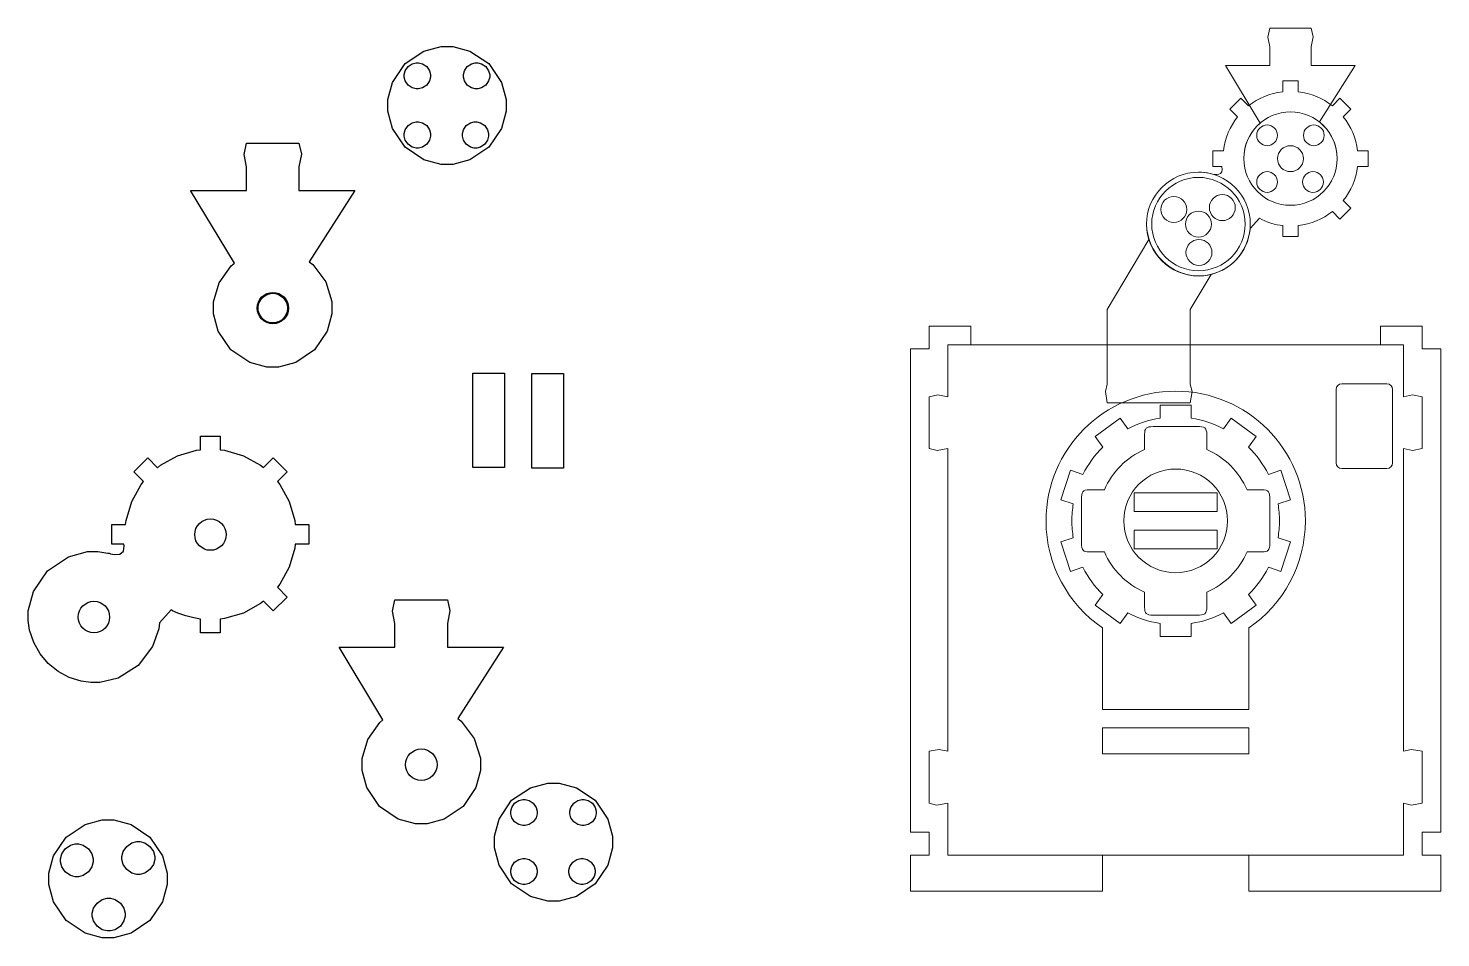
# Model space of a CAD drawing. Extents: x -158 to 1119, y 475 to 1777.
# Drawn here: x 480.3 to 659.7, y 1296.6 to 1412.1 of the extents above; entities that cross this region are included whole.
import ezdxf

# ---------------------------------------------------------------- set-up
doc = ezdxf.new("R2010")
doc.units = 0
doc.header["$MEASUREMENT"] = 0
doc.layers.add('layer 1', color=7, linetype='Continuous')

msp = doc.modelspace()

# ---------------------------------------------------------------- linework, layer by layer
at = {"color": 0}
for points in [[(534.2, 1409.83), (536.39, 1409.24), (538.77, 1407.64), (540.39, 1405.26), (540.97, 1403.07), (540.97, 1402.34), (540.97, 1401.61), (540.39, 1399.42), (538.77, 1397.04), (536.39, 1395.43), (534.2, 1394.84), (533.47, 1394.84), (532.73, 1394.84), (530.54, 1395.43), (528.16, 1397.04), (526.55, 1399.42), (525.96, 1401.61), (525.96, 1402.34), (525.96, 1403.07), (526.55, 1405.26), (528.16, 1407.64), (530.54, 1409.24), (532.73, 1409.83), (533.47, 1409.83)], [(529.87, 1407.75), (530.36, 1407.62), (530.89, 1407.26), (531.25, 1406.74), (531.38, 1406.25), (531.38, 1406.09), (531.38, 1405.92), (531.25, 1405.44), (530.89, 1404.91), (530.36, 1404.55), (529.87, 1404.42), (529.71, 1404.42), (529.55, 1404.42), (529.06, 1404.55), (528.53, 1404.91), (528.17, 1405.44), (528.04, 1405.92), (528.04, 1406.09), (528.04, 1406.25), (528.17, 1406.74), (528.53, 1407.26), (529.06, 1407.62), (529.55, 1407.75), (529.71, 1407.75)], [(537.38, 1407.75), (537.87, 1407.62), (538.4, 1407.26), (538.76, 1406.74), (538.89, 1406.25), (538.89, 1406.09), (538.89, 1405.92), (538.76, 1405.44), (538.4, 1404.91), (537.87, 1404.55), (537.38, 1404.42), (537.22, 1404.42), (537.06, 1404.42), (536.57, 1404.55), (536.04, 1404.91), (535.68, 1405.44), (535.55, 1405.92), (535.55, 1406.09), (535.55, 1406.25), (535.68, 1406.74), (536.04, 1407.26), (536.57, 1407.62), (537.06, 1407.75), (537.22, 1407.75)], [(529.87, 1400.25), (530.36, 1400.13), (530.89, 1399.77), (531.25, 1399.24), (531.38, 1398.75), (531.38, 1398.59), (531.38, 1398.43), (531.25, 1397.94), (530.89, 1397.41), (530.36, 1397.05), (529.87, 1396.92), (529.71, 1396.92), (529.55, 1396.92), (529.06, 1397.05), (528.53, 1397.41), (528.17, 1397.94), (528.04, 1398.43), (528.04, 1398.59), (528.04, 1398.75), (528.17, 1399.24), (528.53, 1399.77), (529.06, 1400.13), (529.55, 1400.25), (529.71, 1400.25)], [(537.25, 1400.25), (537.74, 1400.13), (538.27, 1399.77), (538.63, 1399.24), (538.76, 1398.75), (538.76, 1398.59), (538.76, 1398.43), (538.63, 1397.94), (538.27, 1397.41), (537.74, 1397.05), (537.25, 1396.92), (537.09, 1396.92), (536.93, 1396.92), (536.44, 1397.05), (535.91, 1397.41), (535.56, 1397.94), (535.42, 1398.43), (535.42, 1398.59), (535.42, 1398.75), (535.56, 1399.24), (535.91, 1399.77), (536.44, 1400.13), (536.93, 1400.25), (537.09, 1400.25)], [(516.41, 1382.13), (518.06, 1379.91), (518.84, 1377.41), (518.84, 1376.58), (518.84, 1375.85), (518.25, 1373.66), (516.64, 1371.28), (514.25, 1369.67), (512.06, 1369.09), (511.33, 1369.09), (510.6, 1369.09), (508.41, 1369.67), (506.02, 1371.28), (504.41, 1373.66), (503.82, 1375.85), (503.82, 1376.58), (503.82, 1377.38), (504.54, 1379.78), (506.06, 1381.95), (506.47, 1382.29), (500.9, 1391.53), (507.99, 1391.53), (507.99, 1394.51), (507.69, 1396.08), (507.99, 1397.52), (514.67, 1397.52), (514.97, 1396.14), (514.67, 1394.54), (514.67, 1391.53), (521.76, 1391.53), (515.97, 1382.47)], [(511.54, 1378.46), (512.08, 1378.31), (512.68, 1377.91), (513.08, 1377.31), (513.23, 1376.76), (513.23, 1376.58), (513.23, 1376.43), (513.14, 1376), (512.89, 1375.5), (512.53, 1375.11), (512.07, 1374.85), (511.56, 1374.72), (511.03, 1374.73), (510.51, 1374.9), (510.13, 1375.15), (510.03, 1375.25), (509.93, 1375.36), (509.68, 1375.73), (509.5, 1376.25), (509.49, 1376.79), (509.62, 1377.3), (509.89, 1377.75), (510.28, 1378.12), (510.77, 1378.37), (511.21, 1378.46), (511.36, 1378.46)], [(505.19, 1358.53), (507.61, 1357.82), (509.77, 1356.62), (510.16, 1356.32), (511.39, 1357.54), (513.16, 1355.78), (511.93, 1354.55), (512.23, 1354.17), (513.43, 1352.01), (514.14, 1349.59), (514.2, 1349.08), (515.94, 1349.08), (515.94, 1346.58), (514.2, 1346.58), (514.14, 1346.07), (513.43, 1343.65), (512.23, 1341.49), (511.93, 1341.11), (513.16, 1339.88), (511.39, 1338.12), (510.16, 1339.34), (509.77, 1339.04), (507.61, 1337.84), (505.19, 1337.13), (504.68, 1337.07), (504.68, 1335.34), (502.18, 1335.34), (502.18, 1337.07), (501.95, 1337.1), (501.31, 1337.22), (500.29, 1337.47), (499.28, 1337.83), (498.62, 1338.14), (498.42, 1338.27), (496.94, 1336.6), (496.87, 1335.84), (496.08, 1333.59), (494.26, 1331.18), (491.7, 1329.58), (489.39, 1329), (488.63, 1329), (488.22, 1329), (487.02, 1329.17), (485.49, 1329.66), (484.08, 1330.42), (482.82, 1331.44), (481.78, 1332.67), (480.98, 1334.09), (480.46, 1335.65), (480.28, 1336.91), (480.28, 1337.33), (480.28, 1338.14), (480.94, 1340.57), (482.72, 1343.22), (485.38, 1345), (487.81, 1345.65), (488.63, 1345.65), (489.11, 1345.65), (490.41, 1345.46), (490.57, 1345.43), (490.73, 1345.38), (491.23, 1345.29), (491.9, 1345.33), (492.37, 1345.7), (492.46, 1346.37), (492.42, 1346.58), (492.23, 1346.58), (491.66, 1346.58), (491.1, 1346.58), (490.92, 1346.58), (490.92, 1349.08), (492.65, 1349.08), (492.71, 1349.59), (493.42, 1352), (494.62, 1354.16), (494.92, 1354.55), (493.7, 1355.78), (495.46, 1357.54), (496.69, 1356.31), (497.08, 1356.62), (499.24, 1357.82), (501.66, 1358.53), (502.18, 1358.58), (502.18, 1360.32), (504.68, 1360.32), (504.68, 1358.58)], [(535.28, 1324.12), (536.93, 1321.9), (537.71, 1319.41), (537.71, 1318.58), (537.71, 1317.85), (537.12, 1315.66), (535.51, 1313.28), (533.12, 1311.67), (530.93, 1311.08), (530.2, 1311.08), (529.47, 1311.08), (527.28, 1311.67), (524.89, 1313.28), (523.28, 1315.66), (522.69, 1317.85), (522.69, 1318.58), (522.69, 1319.38), (523.41, 1321.78), (524.93, 1323.94), (525.34, 1324.29), (519.77, 1333.52), (526.86, 1333.52), (526.86, 1336.5), (526.56, 1338.08), (526.86, 1339.52), (533.54, 1339.52), (533.84, 1338.13), (533.54, 1336.53), (533.54, 1333.52), (540.63, 1333.52), (534.84, 1324.46)], [(547.73, 1316.24), (549.92, 1315.65), (552.3, 1314.05), (553.91, 1311.66), (554.5, 1309.48), (554.5, 1308.75), (554.5, 1308.02), (553.91, 1305.83), (552.3, 1303.45), (549.92, 1301.84), (547.73, 1301.25), (547, 1301.25), (546.26, 1301.25), (544.07, 1301.84), (541.68, 1303.45), (540.08, 1305.83), (539.49, 1308.02), (539.49, 1308.75), (539.49, 1309.48), (540.08, 1311.66), (541.68, 1314.05), (544.07, 1315.65), (546.26, 1316.24), (547, 1316.24)], [(543.4, 1314.16), (543.89, 1314.03), (544.42, 1313.67), (544.78, 1313.14), (544.91, 1312.66), (544.91, 1312.49), (544.91, 1312.33), (544.78, 1311.84), (544.42, 1311.31), (543.89, 1310.96), (543.4, 1310.83), (543.24, 1310.83), (543.08, 1310.83), (542.59, 1310.96), (542.06, 1311.31), (541.7, 1311.84), (541.57, 1312.33), (541.57, 1312.49), (541.57, 1312.66), (541.7, 1313.14), (542.06, 1313.67), (542.59, 1314.03), (543.08, 1314.16), (543.24, 1314.16)], [(550.91, 1314.16), (551.4, 1314.03), (551.93, 1313.67), (552.28, 1313.14), (552.42, 1312.66), (552.42, 1312.49), (552.42, 1312.33), (552.28, 1311.84), (551.93, 1311.31), (551.4, 1310.96), (550.91, 1310.83), (550.75, 1310.83), (550.59, 1310.83), (550.1, 1310.96), (549.57, 1311.31), (549.21, 1311.84), (549.08, 1312.33), (549.08, 1312.49), (549.08, 1312.66), (549.21, 1313.14), (549.57, 1313.67), (550.1, 1314.03), (550.59, 1314.16), (550.75, 1314.16)], [(491.15, 1311.58), (493.34, 1310.99), (495.73, 1309.38), (497.34, 1307), (497.93, 1304.81), (497.93, 1304.08), (497.93, 1303.35), (497.34, 1301.17), (495.73, 1298.78), (493.34, 1297.18), (491.15, 1296.59), (490.42, 1296.59), (489.69, 1296.59), (487.5, 1297.18), (485.11, 1298.78), (483.5, 1301.17), (482.91, 1303.35), (482.91, 1304.08), (482.91, 1304.81), (483.5, 1307), (485.11, 1309.38), (487.5, 1310.99), (489.69, 1311.58), (490.42, 1311.58)], [(486.65, 1308.51), (487.26, 1308.34), (487.93, 1307.9), (488.37, 1307.24), (488.54, 1306.62), (488.54, 1306.42), (488.54, 1306.22), (488.37, 1305.61), (487.93, 1304.95), (487.26, 1304.5), (486.65, 1304.34), (486.45, 1304.34), (486.25, 1304.34), (485.64, 1304.5), (484.98, 1304.95), (484.53, 1305.61), (484.37, 1306.22), (484.37, 1306.42), (484.37, 1306.62), (484.53, 1307.24), (484.98, 1307.9), (485.64, 1308.34), (486.25, 1308.51), (486.45, 1308.51)], [(494.46, 1308.8), (495.07, 1308.64), (495.73, 1308.19), (496.18, 1307.54), (496.35, 1306.93), (496.35, 1306.72), (496.35, 1306.52), (496.18, 1305.91), (495.73, 1305.25), (495.07, 1304.8), (494.46, 1304.64), (494.26, 1304.64), (494.06, 1304.64), (493.45, 1304.8), (492.79, 1305.25), (492.34, 1305.91), (492.17, 1306.52), (492.17, 1306.72), (492.17, 1306.93), (492.34, 1307.54), (492.79, 1308.19), (493.45, 1308.64), (494.06, 1308.8), (494.26, 1308.8)], [(543.4, 1306.67), (543.89, 1306.53), (544.42, 1306.18), (544.78, 1305.65), (544.91, 1305.16), (544.91, 1305), (544.91, 1304.84), (544.78, 1304.35), (544.42, 1303.82), (543.89, 1303.47), (543.4, 1303.34), (543.24, 1303.34), (543.08, 1303.34), (542.59, 1303.47), (542.06, 1303.82), (541.7, 1304.35), (541.57, 1304.84), (541.57, 1305), (541.57, 1305.16), (541.7, 1305.65), (542.06, 1306.18), (542.59, 1306.53), (543.08, 1306.67), (543.24, 1306.67)], [(550.78, 1306.67), (551.27, 1306.53), (551.8, 1306.18), (552.16, 1305.65), (552.29, 1305.16), (552.29, 1305), (552.29, 1304.84), (552.16, 1304.35), (551.8, 1303.82), (551.27, 1303.47), (550.78, 1303.34), (550.62, 1303.34), (550.46, 1303.34), (549.97, 1303.47), (549.44, 1303.82), (549.08, 1304.35), (548.95, 1304.84), (548.95, 1305), (548.95, 1305.16), (549.08, 1305.65), (549.44, 1306.18), (549.97, 1306.53), (550.46, 1306.67), (550.62, 1306.67)], [(490.71, 1301.61), (491.32, 1301.45), (491.98, 1301), (492.43, 1300.34), (492.59, 1299.73), (492.59, 1299.53), (492.59, 1299.33), (492.43, 1298.72), (491.98, 1298.06), (491.32, 1297.61), (490.71, 1297.45), (490.51, 1297.45), (490.3, 1297.45), (489.69, 1297.61), (489.03, 1298.06), (488.59, 1298.72), (488.42, 1299.33), (488.42, 1299.53), (488.42, 1299.73), (488.59, 1300.34), (489.03, 1301), (489.69, 1301.45), (490.3, 1301.61), (490.51, 1301.61)]]:
    msp.add_lwpolyline(points, close=True, dxfattribs=at)
at = {"linetype": 'Continuous'}
for points in [[(536.77, 1368.33), (540.77, 1368.33), (540.77, 1356.33), (536.77, 1356.33)], [(544.26, 1368.26), (548.26, 1368.26), (548.26, 1356.26), (544.26, 1356.26)]]:
    msp.add_lwpolyline(points, close=True, dxfattribs=at)
for centre in [(511.35, 1376.58), (503.43, 1347.81), (488.62, 1337.33), (530.2, 1318.57)]:
    msp.add_circle(centre, 2, dxfattribs=at)
at = {"layer": 'layer 1', "color": 142, "lineweight": 20}
msp.add_lwpolyline([(616.72, 1319.97), (635.31, 1319.97), (635.31, 1323.26), (616.72, 1323.26), (616.72, 1319.97)], close=True, dxfattribs=at)
msp.add_ellipse((628.91, 1387.26), major_axis=(0, 6.59), ratio=1, dxfattribs=at)
msp.add_ellipse((628.91, 1387.26), major_axis=(0, 6.59), ratio=1, dxfattribs=at)
for points, knots in [([(644.27, 1400.23), (645.64, 1399.14), (646.53, 1397.46), (646.53, 1395.57), (646.53, 1392.3), (643.87, 1389.64), (640.6, 1389.64), (637.32, 1389.64), (634.67, 1392.3), (634.67, 1395.57), (634.67, 1397.38), (635.48, 1399), (636.76, 1400.09), (636.76, 1400.09), (632.36, 1407.39), (632.36, 1407.39), (632.36, 1407.39), (637.96, 1407.39), (637.96, 1407.39), (637.96, 1407.39), (637.96, 1409.76), (637.96, 1409.76), (637.96, 1409.76), (637.73, 1411), (637.73, 1411), (637.73, 1411), (637.96, 1412.14), (637.96, 1412.14), (637.96, 1412.14), (643.23, 1412.14), (643.23, 1412.14), (643.23, 1412.14), (643.47, 1411.04), (643.47, 1411.04), (643.47, 1411.04), (643.23, 1409.78), (643.23, 1409.78), (643.23, 1409.78), (643.23, 1407.39), (643.23, 1407.39), (643.23, 1407.39), (648.83, 1407.39), (648.83, 1407.39), (648.83, 1407.39), (644.27, 1400.23), (644.27, 1400.23)], [0, 0, 0, 0, 0.066667, 0.066667, 0.066667, 0.133333, 0.133333, 0.133333, 0.2, 0.2, 0.2, 0.266667, 0.266667, 0.266667, 0.333333, 0.333333, 0.333333, 0.4, 0.4, 0.4, 0.466667, 0.466667, 0.466667, 0.533333, 0.533333, 0.533333, 0.6, 0.6, 0.6, 0.666667, 0.666667, 0.666667, 0.733333, 0.733333, 0.733333, 0.8, 0.8, 0.8, 0.866667, 0.866667, 0.866667, 0.933333, 0.933333, 0.933333, 1, 1, 1, 1]), ([(641.59, 1404.08), (643.21, 1403.89), (644.7, 1403.25), (645.92, 1402.28), (645.92, 1402.28), (646.89, 1403.26), (646.89, 1403.26), (646.89, 1403.26), (648.28, 1401.86), (648.28, 1401.86), (648.28, 1401.86), (647.31, 1400.89), (647.31, 1400.89), (648.28, 1399.67), (648.92, 1398.18), (649.11, 1396.56), (649.11, 1396.56), (650.48, 1396.56), (650.48, 1396.56), (650.48, 1396.56), (650.48, 1394.58), (650.48, 1394.58), (650.48, 1394.58), (649.11, 1394.58), (649.11, 1394.58), (648.92, 1392.96), (648.28, 1391.47), (647.31, 1390.25), (647.31, 1390.25), (648.28, 1389.28), (648.28, 1389.28), (648.28, 1389.28), (646.89, 1387.89), (646.89, 1387.89), (646.89, 1387.89), (645.92, 1388.86), (645.92, 1388.86), (644.7, 1387.89), (643.21, 1387.25), (641.59, 1387.06), (641.59, 1387.06), (641.59, 1385.69), (641.59, 1385.69), (641.59, 1385.69), (639.61, 1385.69), (639.61, 1385.69), (639.61, 1385.69), (639.61, 1387.06), (639.61, 1387.06), (638.82, 1387.15), (637.42, 1387.49), (636.65, 1388.01), (636.65, 1388.01), (635.47, 1386.69), (635.47, 1386.69), (635.16, 1383.27), (632.34, 1380.67), (628.91, 1380.67), (625.48, 1380.67), (622.32, 1383.62), (622.32, 1387.26), (622.32, 1390.9), (625.27, 1393.85), (628.91, 1393.85), (629.44, 1393.85), (629.95, 1393.79), (630.44, 1393.67), (631.07, 1393.49), (632.14, 1393.34), (631.9, 1394.58), (631.62, 1394.58), (631, 1394.58), (630.72, 1394.58), (630.72, 1394.58), (630.72, 1396.56), (630.72, 1396.56), (630.72, 1396.56), (632.09, 1396.56), (632.09, 1396.56), (632.28, 1398.18), (632.92, 1399.67), (633.88, 1400.89), (633.88, 1400.89), (632.91, 1401.86), (632.91, 1401.86), (632.91, 1401.86), (634.31, 1403.26), (634.31, 1403.26), (634.31, 1403.26), (635.28, 1402.28), (635.28, 1402.28), (636.5, 1403.25), (637.99, 1403.89), (639.61, 1404.08), (639.61, 1404.08), (639.61, 1405.45), (639.61, 1405.45), (639.61, 1405.45), (641.59, 1405.45), (641.59, 1405.45), (641.59, 1405.45), (641.59, 1404.08), (641.59, 1404.08)], [0, 0, 0, 0, 0.029412, 0.029412, 0.029412, 0.058824, 0.058824, 0.058824, 0.088235, 0.088235, 0.088235, 0.117647, 0.117647, 0.117647, 0.147059, 0.147059, 0.147059, 0.176471, 0.176471, 0.176471, 0.205882, 0.205882, 0.205882, 0.235294, 0.235294, 0.235294, 0.264706, 0.264706, 0.264706, 0.294118, 0.294118, 0.294118, 0.323529, 0.323529, 0.323529, 0.352941, 0.352941, 0.352941, 0.382353, 0.382353, 0.382353, 0.411765, 0.411765, 0.411765, 0.441176, 0.441176, 0.441176, 0.470588, 0.470588, 0.470588, 0.5, 0.5, 0.5, 0.529412, 0.529412, 0.529412, 0.558824, 0.558824, 0.558824, 0.588235, 0.588235, 0.588235, 0.617647, 0.617647, 0.617647, 0.647059, 0.647059, 0.647059, 0.676471, 0.676471, 0.676471, 0.705882, 0.705882, 0.705882, 0.735294, 0.735294, 0.735294, 0.764706, 0.764706, 0.764706, 0.794118, 0.794118, 0.794118, 0.823529, 0.823529, 0.823529, 0.852941, 0.852941, 0.852941, 0.882353, 0.882353, 0.882353, 0.911765, 0.911765, 0.911765, 0.941176, 0.941176, 0.941176, 0.970588, 0.970588, 0.970588, 1, 1, 1, 1]), ([(640.6, 1401.5), (643.87, 1401.5), (646.53, 1398.84), (646.53, 1395.57), (646.53, 1392.3), (643.87, 1389.64), (640.6, 1389.64), (637.32, 1389.64), (634.67, 1392.3), (634.67, 1395.57), (634.67, 1398.84), (637.32, 1401.5), (640.6, 1401.5)], [0, 0, 0, 0, 0.25, 0.25, 0.25, 0.5, 0.5, 0.5, 0.75, 0.75, 0.75, 1, 1, 1, 1]), ([(637.63, 1399.85), (638.36, 1399.85), (638.95, 1399.26), (638.95, 1398.53), (638.95, 1397.81), (638.36, 1397.22), (637.63, 1397.22), (636.91, 1397.22), (636.32, 1397.81), (636.32, 1398.53), (636.32, 1399.26), (636.91, 1399.85), (637.63, 1399.85)], [0, 0, 0, 0, 0.25, 0.25, 0.25, 0.5, 0.5, 0.5, 0.75, 0.75, 0.75, 1, 1, 1, 1]), ([(643.56, 1399.85), (644.29, 1399.85), (644.88, 1399.26), (644.88, 1398.53), (644.88, 1397.81), (644.29, 1397.22), (643.56, 1397.22), (642.84, 1397.22), (642.25, 1397.81), (642.25, 1398.53), (642.25, 1399.26), (642.84, 1399.85), (643.56, 1399.85)], [0, 0, 0, 0, 0.25, 0.25, 0.25, 0.5, 0.5, 0.5, 0.75, 0.75, 0.75, 1, 1, 1, 1]), ([(640.6, 1397.22), (641.51, 1397.22), (642.25, 1396.48), (642.25, 1395.57), (642.25, 1394.66), (641.51, 1393.92), (640.6, 1393.92), (639.69, 1393.92), (638.95, 1394.66), (638.95, 1395.57), (638.95, 1396.48), (639.69, 1397.22), (640.6, 1397.22)], [0, 0, 0, 0, 0.25, 0.25, 0.25, 0.5, 0.5, 0.5, 0.75, 0.75, 0.75, 1, 1, 1, 1]), ([(640.6, 1397.22), (641.51, 1397.22), (642.25, 1396.48), (642.25, 1395.57), (642.25, 1394.66), (641.51, 1393.92), (640.6, 1393.92), (639.69, 1393.92), (638.95, 1394.66), (638.95, 1395.57), (638.95, 1396.48), (639.69, 1397.22), (640.6, 1397.22)], [0, 0, 0, 0, 0.25, 0.25, 0.25, 0.5, 0.5, 0.5, 0.75, 0.75, 0.75, 1, 1, 1, 1]), ([(640.6, 1397.22), (641.51, 1397.22), (642.25, 1396.48), (642.25, 1395.57), (642.25, 1394.66), (641.51, 1393.92), (640.6, 1393.92), (639.69, 1393.92), (638.95, 1394.66), (638.95, 1395.57), (638.95, 1396.48), (639.69, 1397.22), (640.6, 1397.22)], [0, 0, 0, 0, 0.25, 0.25, 0.25, 0.5, 0.5, 0.5, 0.75, 0.75, 0.75, 1, 1, 1, 1]), ([(628.91, 1393.85), (632.55, 1393.85), (635.5, 1390.9), (635.5, 1387.26), (635.5, 1384.18), (633.38, 1381.59), (630.53, 1380.87), (630.53, 1380.87), (627.86, 1376.42), (627.86, 1376.42), (627.86, 1376.42), (627.86, 1366.93), (627.86, 1366.93), (627.86, 1366.93), (627.86, 1366.93), (627.86, 1366.93), (627.86, 1366.93), (628.1, 1365.98), (628.1, 1365.98), (628.1, 1365.98), (627.86, 1364.56), (627.86, 1364.56), (627.86, 1364.56), (617.33, 1364.56), (617.33, 1364.56), (617.33, 1364.56), (617.09, 1365.98), (617.09, 1365.98), (617.09, 1365.98), (617.33, 1366.93), (617.33, 1366.93), (617.33, 1366.93), (617.33, 1366.93), (617.33, 1366.93), (617.33, 1366.93), (617.33, 1376.42), (617.33, 1376.42), (617.33, 1376.42), (622.62, 1385.28), (622.62, 1385.28), (622.43, 1385.91), (622.32, 1386.57), (622.32, 1387.26), (622.32, 1390.9), (625.27, 1393.85), (628.91, 1393.85)], [0, 0, 0, 0, 0.066667, 0.066667, 0.066667, 0.133333, 0.133333, 0.133333, 0.2, 0.2, 0.2, 0.266667, 0.266667, 0.266667, 0.333333, 0.333333, 0.333333, 0.4, 0.4, 0.4, 0.466667, 0.466667, 0.466667, 0.533333, 0.533333, 0.533333, 0.6, 0.6, 0.6, 0.666667, 0.666667, 0.666667, 0.733333, 0.733333, 0.733333, 0.8, 0.8, 0.8, 0.866667, 0.866667, 0.866667, 0.933333, 0.933333, 0.933333, 1, 1, 1, 1]), ([(628.91, 1393.19), (632.18, 1393.19), (634.84, 1390.54), (634.84, 1387.26), (634.84, 1383.99), (632.18, 1381.33), (628.91, 1381.33), (625.64, 1381.33), (622.98, 1383.99), (622.98, 1387.26), (622.98, 1390.54), (625.64, 1393.19), (628.91, 1393.19)], [0, 0, 0, 0, 0.25, 0.25, 0.25, 0.5, 0.5, 0.5, 0.75, 0.75, 0.75, 1, 1, 1, 1]), ([(637.63, 1393.92), (638.36, 1393.92), (638.95, 1393.33), (638.95, 1392.61), (638.95, 1391.88), (638.36, 1391.29), (637.63, 1391.29), (636.91, 1391.29), (636.32, 1391.88), (636.32, 1392.61), (636.32, 1393.33), (636.91, 1393.92), (637.63, 1393.92)], [0, 0, 0, 0, 0.25, 0.25, 0.25, 0.5, 0.5, 0.5, 0.75, 0.75, 0.75, 1, 1, 1, 1]), ([(643.46, 1393.92), (644.19, 1393.92), (644.78, 1393.33), (644.78, 1392.61), (644.78, 1391.88), (644.19, 1391.29), (643.46, 1391.29), (642.73, 1391.29), (642.14, 1391.88), (642.14, 1392.61), (642.14, 1393.33), (642.73, 1393.92), (643.46, 1393.92)], [0, 0, 0, 0, 0.25, 0.25, 0.25, 0.5, 0.5, 0.5, 0.75, 0.75, 0.75, 1, 1, 1, 1]), ([(625.78, 1390.76), (626.69, 1390.76), (627.43, 1390.02), (627.43, 1389.11), (627.43, 1388.2), (626.69, 1387.47), (625.78, 1387.47), (624.87, 1387.47), (624.13, 1388.2), (624.13, 1389.11), (624.13, 1390.02), (624.87, 1390.76), (625.78, 1390.76)], [0, 0, 0, 0, 0.25, 0.25, 0.25, 0.5, 0.5, 0.5, 0.75, 0.75, 0.75, 1, 1, 1, 1]), ([(631.94, 1391), (632.85, 1391), (633.59, 1390.26), (633.59, 1389.35), (633.59, 1388.44), (632.85, 1387.7), (631.94, 1387.7), (631.04, 1387.7), (630.3, 1388.44), (630.3, 1389.35), (630.3, 1390.26), (631.04, 1391), (631.94, 1391)], [0, 0, 0, 0, 0.25, 0.25, 0.25, 0.5, 0.5, 0.5, 0.75, 0.75, 0.75, 1, 1, 1, 1]), ([(628.91, 1388.91), (628, 1388.91), (627.26, 1388.17), (627.26, 1387.26), (627.26, 1386.35), (628, 1385.61), (628.91, 1385.61), (629.82, 1385.61), (630.56, 1386.35), (630.56, 1387.26), (630.56, 1388.17), (629.82, 1388.91), (628.91, 1388.91)], [0, 0, 0, 0, 0.25, 0.25, 0.25, 0.5, 0.5, 0.5, 0.75, 0.75, 0.75, 1, 1, 1, 1]), ([(628.91, 1388.91), (628, 1388.91), (627.26, 1388.17), (627.26, 1387.26), (627.26, 1386.35), (628, 1385.61), (628.91, 1385.61), (629.82, 1385.61), (630.56, 1386.35), (630.56, 1387.26), (630.56, 1388.17), (629.82, 1388.91), (628.91, 1388.91)], [0, 0, 0, 0, 0.25, 0.25, 0.25, 0.5, 0.5, 0.5, 0.75, 0.75, 0.75, 1, 1, 1, 1]), ([(628.98, 1385.3), (629.89, 1385.3), (630.63, 1384.57), (630.63, 1383.66), (630.63, 1382.75), (629.89, 1382.01), (628.98, 1382.01), (628.07, 1382.01), (627.33, 1382.75), (627.33, 1383.66), (627.33, 1384.57), (628.07, 1385.3), (628.98, 1385.3)], [0, 0, 0, 0, 0.25, 0.25, 0.25, 0.5, 0.5, 0.5, 0.75, 0.75, 0.75, 1, 1, 1, 1]), ([(594.72, 1374.28), (594.72, 1374.28), (599.99, 1374.28), (599.99, 1374.28), (599.99, 1374.28), (599.99, 1371.91), (599.99, 1371.91), (599.99, 1371.91), (652.04, 1371.91), (652.04, 1371.91), (652.04, 1371.91), (652.04, 1374.28), (652.04, 1374.28), (652.04, 1374.28), (657.32, 1374.28), (657.32, 1374.28), (657.32, 1374.28), (657.32, 1371.39), (657.32, 1371.39), (657.32, 1371.39), (659.69, 1371.39), (659.69, 1371.39), (659.69, 1371.39), (659.69, 1310), (659.69, 1310), (659.69, 1310), (657.32, 1310), (657.32, 1310), (657.32, 1310), (657.32, 1307.1), (657.32, 1307.1), (657.32, 1307.1), (659.69, 1307.1), (659.69, 1307.1), (659.69, 1307.1), (659.69, 1302.49), (659.69, 1302.49), (659.69, 1302.49), (635.31, 1302.49), (635.31, 1302.49), (635.31, 1302.49), (635.31, 1307.1), (635.31, 1307.1), (635.31, 1307.1), (616.72, 1307.1), (616.72, 1307.1), (616.72, 1307.1), (616.72, 1302.49), (616.72, 1302.49), (616.72, 1302.49), (592.35, 1302.49), (592.35, 1302.49), (592.35, 1302.49), (592.35, 1307.1), (592.35, 1307.1), (592.35, 1307.1), (594.72, 1307.1), (594.72, 1307.1), (594.72, 1307.1), (594.72, 1310), (594.72, 1310), (594.72, 1310), (592.35, 1310), (592.35, 1310), (592.35, 1310), (592.35, 1371.39), (592.35, 1371.39), (592.35, 1371.39), (594.72, 1371.39), (594.72, 1371.39), (594.72, 1371.39), (594.72, 1374.28), (594.72, 1374.28)], [0, 0, 0, 0, 0.041667, 0.041667, 0.041667, 0.083333, 0.083333, 0.083333, 0.125, 0.125, 0.125, 0.166667, 0.166667, 0.166667, 0.208333, 0.208333, 0.208333, 0.25, 0.25, 0.25, 0.291667, 0.291667, 0.291667, 0.333333, 0.333333, 0.333333, 0.375, 0.375, 0.375, 0.416667, 0.416667, 0.416667, 0.458333, 0.458333, 0.458333, 0.5, 0.5, 0.5, 0.541667, 0.541667, 0.541667, 0.583333, 0.583333, 0.583333, 0.625, 0.625, 0.625, 0.666667, 0.666667, 0.666667, 0.708333, 0.708333, 0.708333, 0.75, 0.75, 0.75, 0.791667, 0.791667, 0.791667, 0.833333, 0.833333, 0.833333, 0.875, 0.875, 0.875, 0.916667, 0.916667, 0.916667, 0.958333, 0.958333, 0.958333, 1, 1, 1, 1]), ([(654.94, 1320.28), (654.94, 1320.28), (655.97, 1320.51), (655.97, 1320.51), (655.97, 1320.51), (657.32, 1320.28), (657.32, 1320.28), (657.32, 1320.28), (657.32, 1313.69), (657.32, 1313.69), (657.32, 1313.69), (655.97, 1313.45), (655.97, 1313.45), (655.97, 1313.45), (654.94, 1313.69), (654.94, 1313.69), (654.94, 1313.69), (654.94, 1307.1), (654.94, 1307.1), (654.94, 1307.1), (597.09, 1307.1), (597.09, 1307.1), (597.09, 1307.1), (597.09, 1313.69), (597.09, 1313.69), (597.09, 1313.69), (595.65, 1313.45), (595.65, 1313.45), (595.65, 1313.45), (594.72, 1313.69), (594.72, 1313.69), (594.72, 1313.69), (594.72, 1320.28), (594.72, 1320.28), (594.72, 1320.28), (595.97, 1320.51), (595.97, 1320.51), (595.97, 1320.51), (597.09, 1320.28), (597.09, 1320.28), (597.09, 1320.28), (597.09, 1358.73), (597.09, 1358.73), (597.09, 1358.73), (595.73, 1358.5), (595.73, 1358.5), (595.73, 1358.5), (594.72, 1358.73), (594.72, 1358.73), (594.72, 1358.73), (594.72, 1365.32), (594.72, 1365.32), (594.72, 1365.32), (595.81, 1365.56), (595.81, 1365.56), (595.81, 1365.56), (597.09, 1365.32), (597.09, 1365.32), (597.09, 1365.32), (597.09, 1371.91), (597.09, 1371.91), (597.09, 1371.91), (654.94, 1371.91), (654.94, 1371.91), (654.94, 1371.91), (654.94, 1365.32), (654.94, 1365.32), (654.94, 1365.32), (656.09, 1365.56), (656.09, 1365.56), (656.09, 1365.56), (657.32, 1365.32), (657.32, 1365.32), (657.32, 1365.32), (657.32, 1358.73), (657.32, 1358.73), (657.32, 1358.73), (656.09, 1358.5), (656.09, 1358.5), (656.09, 1358.5), (654.94, 1358.73), (654.94, 1358.73), (654.94, 1358.73), (654.94, 1320.28), (654.94, 1320.28)], [0, 0, 0, 0, 0.035714, 0.035714, 0.035714, 0.071429, 0.071429, 0.071429, 0.107143, 0.107143, 0.107143, 0.142857, 0.142857, 0.142857, 0.178571, 0.178571, 0.178571, 0.214286, 0.214286, 0.214286, 0.25, 0.25, 0.25, 0.285714, 0.285714, 0.285714, 0.321429, 0.321429, 0.321429, 0.357143, 0.357143, 0.357143, 0.392857, 0.392857, 0.392857, 0.428571, 0.428571, 0.428571, 0.464286, 0.464286, 0.464286, 0.5, 0.5, 0.5, 0.535714, 0.535714, 0.535714, 0.571429, 0.571429, 0.571429, 0.607143, 0.607143, 0.607143, 0.642857, 0.642857, 0.642857, 0.678571, 0.678571, 0.678571, 0.714286, 0.714286, 0.714286, 0.75, 0.75, 0.75, 0.785714, 0.785714, 0.785714, 0.821429, 0.821429, 0.821429, 0.857143, 0.857143, 0.857143, 0.892857, 0.892857, 0.892857, 0.928571, 0.928571, 0.928571, 0.964286, 0.964286, 0.964286, 1, 1, 1, 1]), ([(626.02, 1366.03), (635.11, 1366.03), (642.49, 1358.65), (642.49, 1349.56), (642.49, 1343.91), (639.65, 1338.93), (635.31, 1335.96), (635.31, 1335.96), (635.31, 1325.6), (635.31, 1325.6), (635.31, 1325.6), (616.72, 1325.6), (616.72, 1325.6), (616.72, 1325.6), (616.72, 1335.96), (616.72, 1335.96), (612.39, 1338.93), (609.55, 1343.91), (609.55, 1349.56), (609.55, 1358.65), (616.92, 1366.03), (626.02, 1366.03)], [0, 0, 0, 0, 0.142857, 0.142857, 0.142857, 0.285714, 0.285714, 0.285714, 0.428571, 0.428571, 0.428571, 0.571429, 0.571429, 0.571429, 0.714286, 0.714286, 0.714286, 0.857143, 0.857143, 0.857143, 1, 1, 1, 1]), ([(647.11, 1366.98), (647.11, 1366.98), (652.85, 1366.98), (652.85, 1366.98), (653.25, 1366.98), (653.57, 1366.65), (653.57, 1366.26), (653.57, 1366.26), (653.57, 1356.93), (653.57, 1356.93), (653.57, 1356.53), (653.25, 1356.21), (652.85, 1356.21), (652.85, 1356.21), (647.11, 1356.21), (647.11, 1356.21), (646.71, 1356.21), (646.39, 1356.53), (646.39, 1356.93), (646.39, 1356.93), (646.39, 1366.26), (646.39, 1366.26), (646.39, 1366.65), (646.71, 1366.98), (647.11, 1366.98)], [0, 0, 0, 0, 0.125, 0.125, 0.125, 0.25, 0.25, 0.25, 0.375, 0.375, 0.375, 0.5, 0.5, 0.5, 0.625, 0.625, 0.625, 0.75, 0.75, 0.75, 0.875, 0.875, 0.875, 1, 1, 1, 1]), ([(628, 1362.59), (629.45, 1362.37), (630.82, 1361.91), (632.08, 1361.26), (632.08, 1361.26), (633.06, 1362.61), (633.06, 1362.61), (633.06, 1362.61), (636.26, 1360.28), (636.26, 1360.28), (636.26, 1360.28), (635.28, 1358.93), (635.28, 1358.93), (636.29, 1357.93), (637.15, 1356.75), (637.8, 1355.46), (637.8, 1355.46), (639.39, 1355.98), (639.39, 1355.98), (639.39, 1355.98), (640.61, 1352.22), (640.61, 1352.22), (640.61, 1352.22), (639.02, 1351.7), (639.02, 1351.7), (639.14, 1351), (639.2, 1350.29), (639.2, 1349.56), (639.2, 1348.82), (639.14, 1348.11), (639.02, 1347.41), (639.02, 1347.41), (640.61, 1346.89), (640.61, 1346.89), (640.61, 1346.89), (639.39, 1343.13), (639.39, 1343.13), (639.39, 1343.13), (637.8, 1343.65), (637.8, 1343.65), (637.15, 1342.36), (636.29, 1341.18), (635.27, 1340.18), (635.27, 1340.18), (636.26, 1338.83), (636.26, 1338.83), (636.26, 1338.83), (633.06, 1336.5), (633.06, 1336.5), (633.06, 1336.5), (632.08, 1337.85), (632.08, 1337.85), (630.82, 1337.2), (629.45, 1336.74), (628, 1336.53), (628, 1336.53), (628, 1334.86), (628, 1334.86), (628, 1334.86), (624.04, 1334.86), (624.04, 1334.86), (624.04, 1334.86), (624.04, 1336.53), (624.04, 1336.53), (622.59, 1336.74), (621.22, 1337.2), (619.96, 1337.85), (619.96, 1337.85), (618.98, 1336.5), (618.98, 1336.5), (618.98, 1336.5), (615.78, 1338.83), (615.78, 1338.83), (615.78, 1338.83), (616.76, 1340.18), (616.76, 1340.18), (615.74, 1341.18), (614.89, 1342.36), (614.24, 1343.65), (614.24, 1343.65), (612.65, 1343.13), (612.65, 1343.13), (612.65, 1343.13), (611.43, 1346.89), (611.43, 1346.89), (611.43, 1346.89), (613.02, 1347.41), (613.02, 1347.41), (612.9, 1348.11), (612.84, 1348.82), (612.84, 1349.56), (612.84, 1350.29), (612.9, 1351), (613.02, 1351.7), (613.02, 1351.7), (611.43, 1352.22), (611.43, 1352.22), (611.43, 1352.22), (612.65, 1355.98), (612.65, 1355.98), (612.65, 1355.98), (614.24, 1355.46), (614.24, 1355.46), (614.89, 1356.75), (615.74, 1357.93), (616.76, 1358.93), (616.76, 1358.93), (615.78, 1360.28), (615.78, 1360.28), (615.78, 1360.28), (618.98, 1362.61), (618.98, 1362.61), (618.98, 1362.61), (619.96, 1361.26), (619.96, 1361.26), (621.22, 1361.91), (622.59, 1362.37), (624.04, 1362.59), (624.04, 1362.59), (624.04, 1364.25), (624.04, 1364.25), (624.04, 1364.25), (628, 1364.25), (628, 1364.25), (628, 1364.25), (628, 1362.59), (628, 1362.59)], [0, 0, 0, 0, 0.02381, 0.02381, 0.02381, 0.047619, 0.047619, 0.047619, 0.071429, 0.071429, 0.071429, 0.095238, 0.095238, 0.095238, 0.119048, 0.119048, 0.119048, 0.142857, 0.142857, 0.142857, 0.166667, 0.166667, 0.166667, 0.190476, 0.190476, 0.190476, 0.214286, 0.214286, 0.214286, 0.238095, 0.238095, 0.238095, 0.261905, 0.261905, 0.261905, 0.285714, 0.285714, 0.285714, 0.309524, 0.309524, 0.309524, 0.333333, 0.333333, 0.333333, 0.357143, 0.357143, 0.357143, 0.380952, 0.380952, 0.380952, 0.404762, 0.404762, 0.404762, 0.428571, 0.428571, 0.428571, 0.452381, 0.452381, 0.452381, 0.47619, 0.47619, 0.47619, 0.5, 0.5, 0.5, 0.52381, 0.52381, 0.52381, 0.547619, 0.547619, 0.547619, 0.571429, 0.571429, 0.571429, 0.595238, 0.595238, 0.595238, 0.619048, 0.619048, 0.619048, 0.642857, 0.642857, 0.642857, 0.666667, 0.666667, 0.666667, 0.690476, 0.690476, 0.690476, 0.714286, 0.714286, 0.714286, 0.738095, 0.738095, 0.738095, 0.761905, 0.761905, 0.761905, 0.785714, 0.785714, 0.785714, 0.809524, 0.809524, 0.809524, 0.833333, 0.833333, 0.833333, 0.857143, 0.857143, 0.857143, 0.880952, 0.880952, 0.880952, 0.904762, 0.904762, 0.904762, 0.928571, 0.928571, 0.928571, 0.952381, 0.952381, 0.952381, 0.97619, 0.97619, 0.97619, 1, 1, 1, 1]), ([(637.99, 1346.72), (637.99, 1348.48), (637.99, 1350.45), (637.99, 1352.22), (637.99, 1353.24), (637.86, 1353.51), (636.96, 1353.51), (636.96, 1353.51), (635.08, 1353.51), (635.08, 1353.51), (634.08, 1355.79), (632.25, 1357.62), (629.97, 1358.62), (629.97, 1358.62), (629.97, 1360.5), (629.97, 1360.5), (629.97, 1361.4), (629.7, 1361.53), (628.68, 1361.53), (626.92, 1361.53), (624.95, 1361.53), (623.18, 1361.53), (622.29, 1361.53), (622.07, 1361.27), (622.07, 1360.57), (622.07, 1360.57), (622.07, 1358.62), (622.07, 1358.62), (619.79, 1357.62), (617.96, 1355.79), (616.96, 1353.51), (616.96, 1353.51), (615.08, 1353.51), (615.08, 1353.51), (614.18, 1353.51), (614.05, 1353.24), (614.05, 1352.22), (614.05, 1350.45), (614.05, 1348.48), (614.05, 1346.72), (614.05, 1345.83), (614.31, 1345.6), (615, 1345.6), (615, 1345.6), (616.96, 1345.6), (616.96, 1345.6), (617.96, 1343.32), (619.79, 1341.49), (622.07, 1340.5), (622.07, 1340.5), (622.07, 1338.54), (622.07, 1338.54), (622.07, 1337.84), (622.29, 1337.58), (623.18, 1337.58), (624.95, 1337.58), (626.92, 1337.58), (628.68, 1337.58), (629.7, 1337.58), (629.97, 1337.72), (629.97, 1338.62), (629.97, 1338.62), (629.97, 1340.5), (629.97, 1340.5), (632.25, 1341.49), (634.08, 1343.32), (635.08, 1345.6), (635.08, 1345.6), (637.04, 1345.6), (637.04, 1345.6), (637.73, 1345.6), (637.99, 1345.83), (637.99, 1346.72)], [0, 0, 0, 0, 0.041667, 0.041667, 0.041667, 0.083333, 0.083333, 0.083333, 0.125, 0.125, 0.125, 0.166667, 0.166667, 0.166667, 0.208333, 0.208333, 0.208333, 0.25, 0.25, 0.25, 0.291667, 0.291667, 0.291667, 0.333333, 0.333333, 0.333333, 0.375, 0.375, 0.375, 0.416667, 0.416667, 0.416667, 0.458333, 0.458333, 0.458333, 0.5, 0.5, 0.5, 0.541667, 0.541667, 0.541667, 0.583333, 0.583333, 0.583333, 0.625, 0.625, 0.625, 0.666667, 0.666667, 0.666667, 0.708333, 0.708333, 0.708333, 0.75, 0.75, 0.75, 0.791667, 0.791667, 0.791667, 0.833333, 0.833333, 0.833333, 0.875, 0.875, 0.875, 0.916667, 0.916667, 0.916667, 0.958333, 0.958333, 0.958333, 1, 1, 1, 1]), ([(626.02, 1356.14), (629.66, 1356.14), (632.61, 1353.19), (632.61, 1349.56), (632.61, 1345.92), (629.66, 1342.97), (626.02, 1342.97), (622.38, 1342.97), (619.43, 1345.92), (619.43, 1349.56), (619.43, 1353.19), (622.38, 1356.14), (626.02, 1356.14)], [0, 0, 0, 0, 0.25, 0.25, 0.25, 0.5, 0.5, 0.5, 0.75, 0.75, 0.75, 1, 1, 1, 1]), ([(620.75, 1350.74), (620.75, 1350.74), (631.28, 1350.74), (631.28, 1350.74), (631.28, 1350.74), (631.28, 1353.11), (631.28, 1353.11), (631.28, 1353.11), (620.75, 1353.11), (620.75, 1353.11), (620.75, 1353.11), (620.75, 1350.74), (620.75, 1350.74)], [0, 0, 0, 0, 0.25, 0.25, 0.25, 0.5, 0.5, 0.5, 0.75, 0.75, 0.75, 1, 1, 1, 1]), ([(620.75, 1350.74), (620.75, 1350.74), (631.28, 1350.74), (631.28, 1350.74), (631.28, 1350.74), (631.28, 1353.11), (631.28, 1353.11), (631.28, 1353.11), (620.75, 1353.11), (620.75, 1353.11), (620.75, 1353.11), (620.75, 1350.74), (620.75, 1350.74)], [0, 0, 0, 0, 0.25, 0.25, 0.25, 0.5, 0.5, 0.5, 0.75, 0.75, 0.75, 1, 1, 1, 1]), ([(620.75, 1346), (620.75, 1346), (631.28, 1346), (631.28, 1346), (631.28, 1346), (631.28, 1348.37), (631.28, 1348.37), (631.28, 1348.37), (620.75, 1348.37), (620.75, 1348.37), (620.75, 1348.37), (620.75, 1346), (620.75, 1346)], [0, 0, 0, 0, 0.25, 0.25, 0.25, 0.5, 0.5, 0.5, 0.75, 0.75, 0.75, 1, 1, 1, 1]), ([(620.75, 1346), (620.75, 1346), (631.28, 1346), (631.28, 1346), (631.28, 1346), (631.28, 1348.37), (631.28, 1348.37), (631.28, 1348.37), (620.75, 1348.37), (620.75, 1348.37), (620.75, 1348.37), (620.75, 1346), (620.75, 1346)], [0, 0, 0, 0, 0.25, 0.25, 0.25, 0.5, 0.5, 0.5, 0.75, 0.75, 0.75, 1, 1, 1, 1])]:
    msp.add_open_spline(points, degree=3, knots=knots, dxfattribs=at)

doc.saveas('drawing.dxf')
